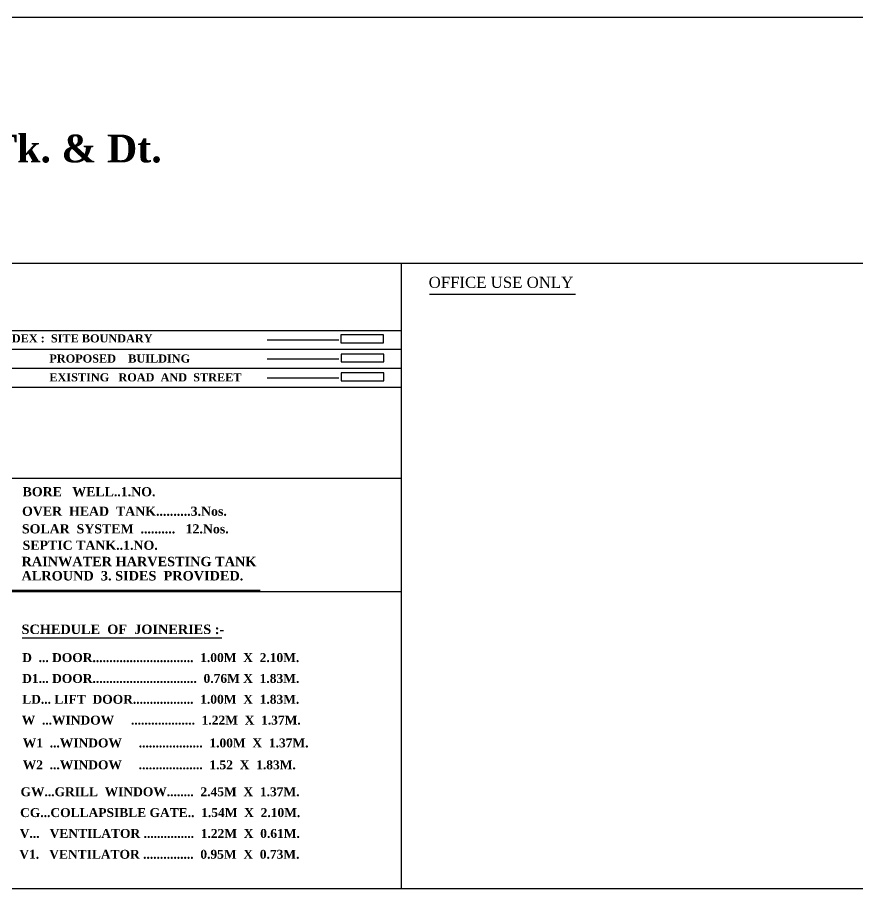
# Model space of a CAD drawing. Header units: metres. Extents: x 5 to 221, y 0 to 97.
# Drawn here: x 116.82 to 147.04, y 65.45 to 96.79 of the extents above; entities that cross this region are included whole.
import ezdxf

# ---------------------------------------------------------------- set-up
doc = ezdxf.new("R2010")
doc.units = ezdxf.units.M
doc.header["$LTSCALE"] = 0.015
doc.styles.get("Standard").update_dxf_attribs({"font": 'times.ttf'})
doc.styles.add('style4', font='timesbd.ttf', dxfattribs={"height": 0.25})

msp = doc.modelspace()

# ---------------------------------------------------------------- linework, layer by layer
at = {"lineweight": -2}
msp.add_line((184.753, 96.793), (5.005, 96.793), dxfattribs=at)
at = {"ltscale": 0.2}
for p, q in [((151.265, 87.944), (90.531, 87.944)), ((130.619, 87.944), (130.619, 65.449)), ((131.649, 86.831), (136.901, 86.831)), ((115.23, 85.531), (127.129, 85.531)), ((126.781, 85.531), (130.619, 85.531)), ((125.8, 85.193), (128.378, 85.193)), ((115.23, 84.851), (130.619, 84.851)), ((125.8, 84.507), (128.387, 84.507)), ((115.23, 84.171), (130.619, 84.171)), ((125.8, 83.827), (128.387, 83.827)), ((115.23, 83.491), (130.619, 83.491)), ((130.619, 80.201), (115.23, 80.201)), ((125.553, 76.172), (115.23, 76.172)), ((130.619, 76.123), (115.23, 76.123)), ((116.989, 74.469), (124.17, 74.469)), ((90.531, 65.449), (151.265, 65.449))]:
    msp.add_line(p, q, dxfattribs=at)
for points in [[(128.454, 85.086), (129.992, 85.086), (129.992, 85.367), (128.454, 85.367)], [(128.462, 84.4), (130, 84.4), (130, 84.681), (128.462, 84.681)], [(128.462, 83.72), (130, 83.72), (130, 84.001), (128.462, 84.001)]]:
    msp.add_lwpolyline(points, close=True, dxfattribs=at)

# ---------------------------------------------------------------- texts
at = {"lineweight": 40, "ltscale": 0.2, "style": 'style4'}
msp.add_text('OPEN  TERRACE  FLOOR  FOR   RESIDENTIAL  APARTMENT  PURPOSE    IN  R.S. NO : 71/3B, 71/4B.   AT  THINDAL VILLAGE PANCHAYAT,  ERODE  Tk. & Dt.  ', height=1, dxfattribs=at).set_placement((8.848, 91.577))
at = {"ltscale": 0.2}
msp.add_text('OFFICE USE ONLY', height=0.4, dxfattribs=at).set_placement((131.613, 87.062))
at = {"ltscale": 0.2, "style": 'style4'}
for s, height, p in [('INDEX :  SITE BOUNDARY', 0.29147, (116.131, 85.1)), ('PROPOSED    BUILDING ', 0.29147, (117.971, 84.374)), ('EXISTING   ROAD  AND  STREET', 0.29147, (117.971, 83.698)), ('BORE   WELL..1.NO.', 0.33, (117.009, 79.563)), ('OVER  HEAD  TANK..........3.Nos.', 0.33, (116.988, 78.862)), ('SOLAR  SYSTEM  ..........   12.Nos.', 0.33, (116.985, 78.228)), ('SEPTIC TANK..1.NO.', 0.33, (117.009, 77.639)), ('RAINWATER HARVESTING TANK  ', 0.34005, (116.97, 77.046)), ('ALROUND  3. SIDES  PROVIDED.', 0.34005, (116.97, 76.534)), ('SCHEDULE  OF  JOINERIES :-', 0.34005, (116.97, 74.608)), ('D  ... DOOR..............................  1.00M  X  2.10M.', 0.32062, (116.993, 73.599)), ('D1... DOOR...............................  0.76M X  1.83M.', 0.32062, (116.993, 72.849)), ('LD... LIFT  DOOR..................  1.00M  X  1.83M.', 0.32062, (116.993, 72.099)), ('W  ...WINDOW     ...................  1.22M  X  1.37M.', 0.32062, (116.978, 71.349)), ('W1  ...WINDOW     ...................  1.00M  X  1.37M.', 0.32062, (117.015, 70.528)), ('W2  ...WINDOW     ...................  1.52  X  1.83M.', 0.32062, (117.015, 69.741)), ('GW...GRILL  WINDOW........  2.45M  X  1.37M.', 0.32062, (116.934, 68.772)), ('CG...COLLAPSIBLE GATE..  1.54M  X  2.10M.', 0.32062, (116.919, 68.022)), ('V...   VENTILATOR ...............  1.22M  X  0.61M.', 0.32062, (116.905, 67.272)), ('V1.   VENTILATOR ...............  0.95M  X  0.73M.', 0.32062, (116.89, 66.522))]:
    msp.add_text(s, height=height, dxfattribs=at).set_placement(p)

doc.saveas('drawing.dxf')
